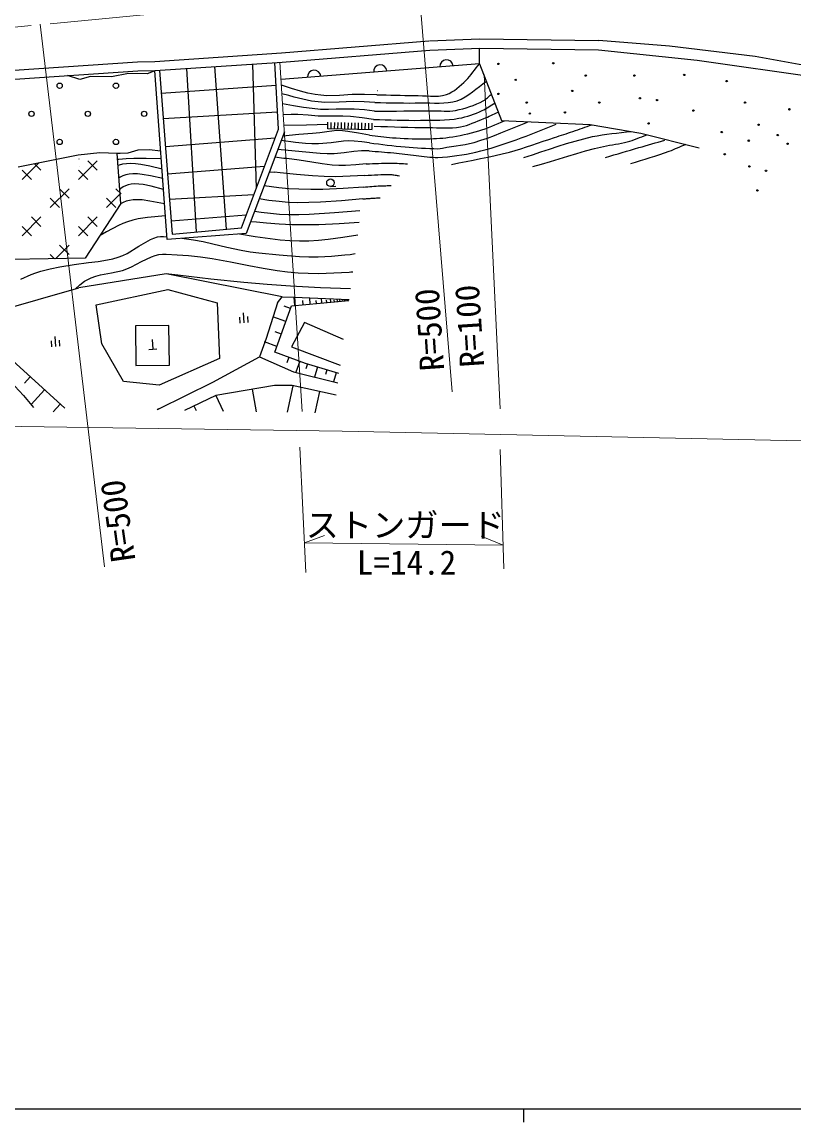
# Model space of a CAD drawing. Units: millimetres, scale not verified. Extents: x 40000 to 680000, y 20000 to 380000.
# Drawn here: x 330212 to 388372, y 204000 to 286938 of the extents above; entities that cross this region are included whole.
import ezdxf
from ezdxf.enums import TextEntityAlignment as Align

# ---------------------------------------------------------------- set-up
doc = ezdxf.new("R2010")
doc.units = ezdxf.units.MM
doc.header["$LTSCALE"] = 1000
doc.linetypes.add('CHAIN', pattern=[18.5, 12, -1.5, 3.5, -1.5])
for name, color, linetype, lineweight in [('M-BGD', 7, 'Continuous', 25), ('M-BMK', 2, 'CHAIN', 13), ('M-OTRS', 6, 'Continuous', 25), ('M-STR-HTXT', 7, 'Continuous', 13), ('M-STR-STRC', 7, 'Continuous', 25), ('M-TTL-BAND', 7, 'Continuous', 25), ('M-WORK', 1, 'Continuous', 13)]:
    doc.layers.add(name, color=color, linetype=linetype, lineweight=lineweight)
doc.styles.add('ＭＳ ゴシック', font='')
doc.styles.get('ＭＳ ゴシック').set_extended_font_data('MS Gothic')

msp = doc.modelspace()

# ---------------------------------------------------------------- linework, layer by layer
at = {"layer": 'M-BGD'}
for p, q in [((349753, 284613), (360873, 285516)), ((360902, 285518), (364667, 285669)), ((364667, 285669), (373677, 285533)), ((378997, 285121), (373677, 285533)), ((340211, 283968), (349762, 284613)), ((349809, 283915), (360930, 284819)), ((360930, 284819), (364695, 284969)), ((364684, 283794), (364687, 284969)), ((364695, 284969), (373654, 284834)), ((373654, 284834), (381067, 284069)), ((385438, 284334), (378997, 285121)), ((329629, 283318), (338914, 283945)), ((338914, 283945), (340211, 283968)), ((340241, 283269), (349809, 283915)), ((347582, 283765), (347864, 274410)), ((349543, 278864), (349253, 283877)), ((364684, 283794), (349724, 282610)), ((364684, 283794), (366329, 279508)), ((381067, 284069), (390983, 282633)), ((389863, 283523), (385438, 284334)), ((329677, 282620), (338944, 283245)), ((334577, 282606), (333648, 282894)), ((335360, 282828), (334577, 282606)), ((336959, 282812), (335360, 282828)), ((338243, 283046), (336959, 282812)), ((339634, 283030), (338243, 283046)), ((338944, 283245), (340241, 283269)), ((340212, 283267), (339634, 283030)), ((341156, 270547), (340212, 283267)), ((340563, 283290), (341527, 270941)), ((342602, 283428), (343328, 271109)), ((344711, 283571), (345597, 271321)), ((340697, 281576), (349352, 282175)), ((350523, 281929), (349751, 282184)), ((350310, 281385), (349793, 281530)), ((350720, 281273), (350310, 281385)), ((351205, 281722), (350523, 281929)), ((351375, 281110), (350720, 281273)), ((351748, 281582), (351205, 281722)), ((352290, 281473), (351748, 281582)), ((352736, 281411), (352290, 281473)), ((353180, 281381), (352736, 281411)), ((354136, 281408), (353180, 281381)), ((355097, 281465), (354136, 281408)), ((356022, 281472), (355097, 281465)), ((356941, 281449), (356022, 281472)), ((356982, 281749), (356957, 281749)), ((350661, 280612), (349842, 280761)), ((351412, 280489), (350661, 280612)), ((352032, 280978), (351375, 281110)), ((352061, 280406), (351412, 280489)), ((352524, 280906), (352032, 280978)), ((352712, 280352), (352061, 280406)), ((353019, 280865), (352524, 280906)), ((353299, 280337), (352712, 280352)), ((354094, 280883), (353019, 280865)), ((353889, 280353), (353299, 280337)), ((354569, 280377), (353889, 280353)), ((355169, 280931), (354094, 280883)), ((355243, 280372), (354569, 280377)), ((355982, 280913), (355169, 280931)), ((356009, 280312), (355243, 280372)), ((356789, 280864), (355982, 280913)), ((340846, 279669), (349468, 280170)), ((350491, 279957), (349894, 279939)), ((350984, 279961), (350491, 279957)), ((351760, 279919), (350984, 279961)), ((352535, 279847), (351760, 279919)), ((353173, 279826), (352535, 279847)), ((353812, 279834), (353173, 279826)), ((354390, 279835), (353812, 279834)), ((354963, 279805), (354390, 279835)), ((355827, 279713), (354963, 279805)), ((356689, 279591), (355827, 279713)), ((356775, 280223), (356009, 280312)), ((366329, 279508), (373024, 279207)), ((346740, 271428), (349543, 278864)), ((351640, 279160), (349945, 279139)), ((353241, 279198), (351640, 279160)), ((353561, 278719), (353186, 278662)), ((353244, 278877), (353253, 279377)), ((356583, 278812), (353244, 278877)), ((353501, 278872), (353511, 279372)), ((353938, 278746), (353561, 278719)), ((353758, 278867), (353768, 279367)), ((354347, 278733), (353938, 278746)), ((354016, 278862), (354025, 279362)), ((354273, 278857), (354282, 279357)), ((354754, 278689), (354347, 278733)), ((354530, 278852), (354540, 279352)), ((355573, 278556), (354754, 278689)), ((354787, 278847), (354797, 279347)), ((355045, 278842), (355054, 279342)), ((355302, 278837), (355312, 279337)), ((355559, 278832), (355569, 279332)), ((355817, 278827), (355826, 279327)), ((356074, 278822), (356084, 279322)), ((356331, 278817), (356341, 279317)), ((356589, 278854), (356598, 279312)), ((373024, 279207), (376824, 278558)), ((341011, 277549), (349291, 278196)), ((349983, 278656), (347110, 270987)), ((350822, 277851), (349740, 278007)), ((351078, 278456), (349859, 278325)), ((351563, 277771), (350822, 277851)), ((352089, 278538), (351078, 278456)), ((352641, 278585), (352089, 278538)), ((353186, 278662), (352641, 278585)), ((354426, 277941), (353492, 277833)), ((354838, 277967), (354426, 277941)), ((355244, 277962), (354838, 277967)), ((355814, 277907), (355244, 277962)), ((356380, 278394), (355573, 278556)), ((356384, 277821), (355814, 277907)), ((376824, 278558), (381226, 277446)), ((336066, 277080), (334433, 276896)), ((337381, 277015), (336066, 277080)), ((337603, 277013), (337381, 277015)), ((337659, 273252), (337381, 277015)), ((338179, 277058), (337603, 277013)), ((338948, 277273), (338179, 277058)), ((339800, 277309), (338948, 277273)), ((340663, 277193), (339800, 277309)), ((351308, 277143), (349486, 277329)), ((352684, 277020), (351308, 277143)), ((352056, 277748), (351563, 277771)), ((352549, 277754), (352056, 277748)), ((353492, 277833), (352549, 277754)), ((353210, 276989), (352684, 277020)), ((354472, 277067), (353729, 276988)), ((355212, 277177), (354472, 277067)), ((355789, 277213), (355212, 277177)), ((356368, 277219), (355789, 277213)), ((334433, 276896), (329915, 275995)), ((330219, 275065), (331457, 276303)), ((331162, 276244), (331634, 275772)), ((334462, 275065), (335876, 276479)), ((334497, 276609), (334483, 276606)), ((335169, 276479), (335876, 275772)), ((337497, 276572), (337414, 276559)), ((338065, 276630), (337497, 276572)), ((337788, 276206), (337535, 276139)), ((338082, 276250), (337788, 276206)), ((338635, 276658), (338065, 276630)), ((338385, 276264), (338082, 276250)), ((338771, 276247), (338385, 276264)), ((339560, 276656), (338635, 276658)), ((339161, 276199), (338771, 276247)), ((339830, 276070), (339161, 276199)), ((340705, 276617), (339560, 276656)), ((349941, 276658), (349263, 276734)), ((350154, 276634), (349941, 276658)), ((351100, 276515), (350154, 276634)), ((352046, 276366), (351100, 276515)), ((352819, 276244), (352046, 276366)), ((353587, 276153), (352819, 276244)), ((353729, 276988), (353210, 276989)), ((356152, 276249), (355373, 276171)), ((330219, 275772), (330926, 275065)), ((334462, 275772), (335169, 275065)), ((337535, 276139), (337448, 276106)), ((338036, 275410), (337819, 275337)), ((338296, 275463), (338036, 275410)), ((338568, 275486), (338296, 275463)), ((338915, 275481), (338568, 275486)), ((339274, 275445), (338915, 275481)), ((339897, 275335), (339274, 275445)), ((340763, 275846), (339830, 276070)), ((341172, 275487), (348492, 276076)), ((348857, 275651), (349239, 275607)), ((349661, 275559), (349239, 275607)), ((350882, 275429), (349661, 275559)), ((352101, 275328), (350882, 275429)), ((354089, 276123), (353587, 276153)), ((354591, 276124), (354089, 276123)), ((355373, 276171), (354591, 276124)), ((356048, 275366), (354940, 275305)), ((337608, 275235), (337517, 275173)), ((337819, 275337), (337608, 275235)), ((338011, 274597), (337825, 274499)), ((338205, 274665), (338011, 274597)), ((338442, 274714), (338205, 274665)), ((338688, 274732), (338442, 274714)), ((339011, 274722), (338688, 274732)), ((339343, 274680), (339011, 274722)), ((339932, 274559), (339343, 274680)), ((340816, 275126), (339897, 275335)), ((340876, 274315), (339932, 274559)), ((348998, 274509), (348458, 274583)), ((352964, 275286), (352101, 275328)), ((353827, 275274), (352964, 275286)), ((353473, 274532), (353845, 274559)), ((354940, 275305), (353827, 275274)), ((332341, 272944), (333755, 274358)), ((333048, 274358), (333755, 273651)), ((336583, 272944), (337666, 274027)), ((337290, 274358), (337671, 273977)), ((337664, 274380), (337582, 274298)), ((337825, 274499), (337664, 274380)), ((340905, 273937), (340867, 273901)), ((341322, 273567), (347685, 273935)), ((349568, 274438), (348998, 274509)), ((350313, 274365), (349568, 274438)), ((351062, 274322), (350313, 274365)), ((351966, 274305), (351062, 274322)), ((352872, 274318), (351966, 274305)), ((354410, 274386), (352872, 274318)), ((355944, 274483), (354410, 274386)), ((332341, 273651), (333048, 272944)), ((337659, 273252), (334959, 269126)), ((336583, 273651), (337290, 272944)), ((337839, 273331), (337637, 273218)), ((338056, 273418), (337839, 273331)), ((338310, 273484), (338056, 273418)), ((338575, 273522), (338310, 273484)), ((338909, 273535), (338575, 273522)), ((339253, 273518), (338909, 273535)), ((339847, 273441), (339253, 273518)), ((340956, 273240), (339847, 273441)), ((348800, 273490), (348087, 273595)), ((349593, 273393), (348800, 273490)), ((350275, 273338), (349593, 273393)), ((350960, 273314), (350275, 273338)), ((351830, 273319), (350960, 273314)), ((352702, 273353), (351830, 273319)), ((354292, 273464), (352702, 273353)), ((355877, 273603), (354292, 273464)), ((330219, 270822), (331634, 272237)), ((330926, 272237), (331634, 271530)), ((334462, 270822), (335876, 272237)), ((335169, 272237), (335876, 271530)), ((338974, 272088), (338560, 272000)), ((339668, 272188), (338974, 272088)), ((341024, 272324), (339668, 272188)), ((341448, 271951), (347103, 272391)), ((348235, 272580), (347734, 272652)), ((348939, 272491), (348235, 272580)), ((349615, 272427), (348939, 272491)), ((350292, 272392), (349615, 272427)), ((351075, 272391), (350292, 272392)), ((351854, 272420), (351075, 272391)), ((353764, 272550), (351854, 272420)), ((355669, 272710), (353764, 272550)), ((330219, 271530), (330926, 270822)), ((334462, 271530), (335169, 270822)), ((337477, 271596), (336583, 271104)), ((337808, 271753), (337477, 271596)), ((338150, 271883), (337808, 271753)), ((338560, 272000), (338150, 271883)), ((341527, 270941), (346740, 271428)), ((347868, 271833), (347444, 271877)), ((348629, 271761), (347868, 271833)), ((349581, 271689), (348629, 271761)), ((350530, 271647), (349581, 271689)), ((351560, 271635), (350530, 271647)), ((352585, 271653), (351560, 271635)), ((354102, 271725), (352585, 271653)), ((355612, 271826), (354102, 271725)), ((336583, 271104), (336087, 270850)), ((339003, 270035), (339882, 270546)), ((339882, 270546), (340142, 270651)), ((340142, 270651), (340412, 270728)), ((340412, 270728), (340644, 270764)), ((340644, 270764), (340883, 270770)), ((340883, 270770), (341142, 270745)), ((347110, 270987), (341156, 270547)), ((342259, 270629), (343119, 270522)), ((343119, 270522), (343856, 270386)), ((343856, 270386), (344590, 270221)), ((347779, 270746), (346605, 270950)), ((348900, 270578), (347779, 270746)), ((349649, 270493), (348900, 270578)), ((350397, 270438), (349649, 270493)), ((351117, 270417), (350397, 270438)), ((351832, 270425), (351117, 270417)), ((352557, 270464), (351832, 270425)), ((353273, 270533), (352557, 270464)), ((354392, 270686), (353273, 270533)), ((355507, 270870), (354392, 270686)), ((332732, 269093), (333755, 270115)), ((333048, 270115), (333755, 269408)), ((338126, 269490), (339003, 270035)), ((344590, 270221), (345654, 269959)), ((345654, 269959), (346734, 269725)), ((346734, 269725), (347394, 269616)), ((347394, 269616), (348056, 269538)), ((334959, 269126), (329397, 269043)), ((332341, 269408), (332657, 269091)), ((334135, 268654), (335225, 268809)), ((335225, 268809), (335946, 268886)), ((335946, 268886), (336660, 268993)), ((336660, 268993), (337064, 269082)), ((337064, 269082), (337467, 269201)), ((337467, 269201), (337800, 269330)), ((337800, 269330), (338126, 269490)), ((338452, 268472), (339204, 268869)), ((339204, 268869), (339958, 269234)), ((339958, 269234), (340236, 269329)), ((340236, 269329), (340521, 269395)), ((340521, 269395), (340799, 269425)), ((340799, 269425), (341072, 269424)), ((341072, 269424), (341908, 269392)), ((341908, 269392), (342756, 269329)), ((342756, 269329), (343653, 269231)), ((343653, 269231), (344547, 269104)), ((344547, 269104), (345925, 268858)), ((345925, 268858), (347306, 268581)), ((348056, 269538), (349576, 269378)), ((349576, 269378), (351105, 269248)), ((351105, 269248), (351814, 269224)), ((351814, 269224), (352526, 269230)), ((352526, 269230), (353531, 269286)), ((353531, 269286), (354533, 269372)), ((354533, 269372), (354926, 269420)), ((354926, 269420), (355318, 269479)), ((330116, 267548), (330902, 267903)), ((330902, 267903), (331249, 268035)), ((331249, 268035), (331620, 268144)), ((331620, 268144), (332330, 268321)), ((332330, 268321), (333053, 268469)), ((333053, 268469), (334135, 268654)), ((341060, 267943), (334499, 266906)), ((336137, 267863), (336957, 268020)), ((336957, 268020), (337777, 268207)), ((337777, 268207), (338119, 268325)), ((338119, 268325), (338452, 268472)), ((349809, 266225), (341060, 267943)), ((341507, 267890), (341060, 267943)), ((341949, 267837), (341507, 267890)), ((347306, 268581), (348369, 268375)), ((348369, 268375), (349436, 268199)), ((349436, 268199), (350222, 268099)), ((350222, 268099), (351018, 268029)), ((351018, 268029), (351777, 267992)), ((351777, 267992), (352537, 267985)), ((352537, 267985), (353697, 268018)), ((353697, 268018), (354855, 268082)), ((354855, 268082), (354991, 268095)), ((354991, 268095), (355133, 268109)), ((334231, 266828), (334572, 267123)), ((334572, 267123), (334926, 267389)), ((334926, 267389), (335170, 267534)), ((335170, 267534), (335430, 267653)), ((335430, 267653), (335777, 267772)), ((335777, 267772), (336137, 267863)), ((344431, 267549), (341949, 267837)), ((346911, 267290), (344431, 267549)), ((348673, 267134), (346911, 267290)), ((350432, 267008), (348673, 267134)), ((326091, 264489), (334499, 266906)), ((335799, 265619), (341188, 266778)), ((341188, 266778), (344918, 265756)), ((352693, 266894), (350432, 267008)), ((354957, 266809), (352693, 266894)), ((336228, 262676), (335799, 265619)), ((344918, 265756), (345089, 261570)), ((349463, 265751), (348616, 263076)), ((349263, 262052), (350520, 265542)), ((349463, 265751), (349809, 266225)), ((349809, 266225), (350713, 266186)), ((350449, 265344), (349960, 265520)), ((350520, 265542), (354838, 265936)), ((350713, 266186), (354850, 266025)), ((350770, 265565), (350713, 266186)), ((351392, 265622), (351363, 265932)), ((351932, 265671), (351889, 266141)), ((352402, 265714), (352380, 265949)), ((352810, 265751), (352778, 266106)), ((353165, 265783), (353149, 265961)), ((353473, 265811), (353449, 266080)), ((353742, 265836), (353729, 265970)), ((353975, 265857), (353956, 266060)), ((354177, 265876), (354168, 265977)), ((354354, 265892), (354340, 266045)), ((346593, 264688), (346626, 264239)), ((346871, 265007), (346926, 264259)), ((347192, 264732), (347225, 264283)), ((350097, 264366), (349119, 264718)), ((333435, 257823), (326095, 264490)), ((341264, 264062), (338760, 264017)), ((338760, 264017), (338789, 261046)), ((341316, 261062), (341264, 264062)), ((351485, 264275), (350525, 262438)), ((354439, 262992), (351485, 264275)), ((326140, 263279), (330315, 258781)), ((332677, 263226), (332732, 262478)), ((332998, 262951), (333031, 262502)), ((340012, 263011), (340067, 262263)), ((348616, 263076), (348108, 261685)), ((349753, 263411), (349287, 263579)), ((332400, 262907), (332433, 262458)), ((337853, 259825), (336228, 262676)), ((339766, 262241), (340368, 262285)), ((349417, 262479), (348485, 262814)), ((350525, 262438), (354177, 261058)), ((345089, 261570), (340541, 259557)), ((344579, 259779), (348108, 261685)), ((348108, 261685), (350675, 260565)), ((351564, 261201), (349263, 262052)), ((350312, 261664), (350158, 261248)), ((351144, 261356), (350836, 260524)), ((338789, 261046), (341316, 261062)), ((350675, 260565), (353996, 259726)), ((354092, 260433), (351564, 261201)), ((351710, 261157), (351595, 260778)), ((352467, 260927), (352237, 260170)), ((353189, 260707), (353085, 260363)), ((353879, 260498), (353670, 259808)), ((330829, 260189), (330387, 259702)), ((340541, 259557), (337853, 259825)), ((340529, 257764), (344579, 259779)), ((330315, 258781), (331089, 257868)), ((331906, 259211), (330894, 258097)), ((344821, 258781), (342459, 257654)), ((349223, 259537), (344821, 258781)), ((344821, 258781), (345361, 257599)), ((347558, 259251), (347850, 257552)), ((350553, 259528), (349223, 259537)), ((350618, 259514), (350182, 257508)), ((353872, 258806), (350553, 259528)), ((352625, 259077), (352275, 257469)), ((333097, 258129), (332557, 257534))]:
    msp.add_line(p, q, dxfattribs=at)
for points in [[(356941, 281449), (357293, 281443), (357646, 281435), (357998, 281427), (358351, 281420), (358703, 281413), (359056, 281408), (359408, 281405), (359760, 281405), (360066, 281399), (360374, 281381), (360683, 281360), (360991, 281343), (361297, 281337), (361600, 281352), (361898, 281394), (362189, 281472), (362398, 281556), (362597, 281662), (362788, 281785), (362971, 281922), (363148, 282069), (363319, 282223), (363488, 282380), (363653, 282536), (363796, 282680), (363932, 282831), (364062, 282987), (364187, 283148), (364311, 283310), (364433, 283473), (364557, 283635), (364684, 283794)], [(356789, 280864), (357223, 280859), (357657, 280852), (358091, 280844), (358524, 280837), (358958, 280832), (359392, 280829), (359826, 280831), (360259, 280840), (360603, 280842), (360948, 280836), (361295, 280827), (361641, 280824), (361985, 280834), (362325, 280862), (362660, 280917), (362988, 281006), (363295, 281129), (363587, 281284), (363868, 281464), (364140, 281660), (364407, 281866), (364674, 282075), (364942, 282278), (365217, 282470)], [(356775, 280223), (357323, 280225), (357871, 280226), (358418, 280227), (358966, 280228), (359514, 280229), (360062, 280232), (360610, 280235), (361158, 280241), (361372, 280240), (361587, 280235), (361803, 280228), (362018, 280222), (362233, 280221), (362447, 280227), (362660, 280244), (362871, 280274), (363144, 280329), (363415, 280394), (363683, 280470), (363949, 280556), (364210, 280653), (364468, 280761), (364720, 280878), (364967, 281006), (365048, 281054), (365126, 281108), (365202, 281166), (365275, 281226), (365347, 281288), (365419, 281351), (365492, 281412), (365566, 281472)], [(356689, 279591), (357133, 279581), (357578, 279569), (358022, 279555), (358466, 279543), (358910, 279532), (359354, 279524), (359799, 279522), (360243, 279526), (360604, 279529), (360965, 279531), (361327, 279533), (361688, 279540), (362048, 279554), (362408, 279579), (362765, 279619), (363121, 279675), (363348, 279722), (363574, 279778), (363798, 279841), (364020, 279912), (364239, 279990), (364457, 280074), (364672, 280163), (364884, 280258), (365010, 280320), (365133, 280387), (365254, 280460), (365374, 280535), (365492, 280612), (365610, 280689), (365729, 280765), (365849, 280840)], [(356733, 279076), (357244, 279063), (357756, 279047), (358267, 279031), (358779, 279015), (359290, 279001), (359802, 278989), (360313, 278980), (360825, 278977), (361127, 278972), (361430, 278963), (361733, 278953), (362036, 278946), (362338, 278946), (362640, 278957), (362939, 278982), (363237, 279027), (363465, 279077), (363690, 279140), (363912, 279215), (364132, 279298), (364350, 279386), (364567, 279478), (364783, 279569), (365000, 279659), (365137, 279715), (365273, 279773), (365408, 279834), (365543, 279895), (365678, 279957), (365812, 280019), (365947, 280080), (366082, 280141)], [(356380, 278394), (356596, 278370), (356813, 278345), (357029, 278320), (357246, 278295), (357463, 278271), (357679, 278248), (357896, 278228), (358114, 278211), (358411, 278192), (358708, 278174), (359005, 278158), (359302, 278145), (359600, 278135), (359897, 278129), (360195, 278127), (360492, 278128), (360730, 278132), (360968, 278138), (361205, 278146), (361443, 278157), (361680, 278172), (361917, 278191), (362153, 278215), (362389, 278245), (362671, 278286), (362952, 278333), (363233, 278386), (363513, 278443), (363791, 278506), (364068, 278575), (364344, 278648), (364618, 278727), (364866, 278806), (365112, 278893), (365355, 278986), (365597, 279082), (365839, 279182), (366080, 279281), (366321, 279380), (366564, 279476)], [(359910, 276864), (360114, 276845), (360317, 276822), (360521, 276798), (360725, 276775), (360928, 276754), (361132, 276739), (361336, 276730), (361540, 276731), (361901, 276747), (362261, 276776), (362621, 276814), (362979, 276863), (363337, 276919), (363693, 276984), (364048, 277054), (364402, 277130), (364787, 277222), (365169, 277324), (365549, 277435), (365928, 277552), (366304, 277676), (366680, 277803), (367055, 277932), (367429, 278062), (367811, 278197), (368191, 278338), (368570, 278483), (368948, 278631), (369325, 278780), (369702, 278930), (370079, 279079), (370457, 279226)], [(361540, 277380), (361882, 277437), (362225, 277488), (362568, 277538), (362912, 277589), (363254, 277644), (363595, 277706), (363933, 277777), (364268, 277862), (364784, 278017), (365293, 278191), (365797, 278380), (366297, 278579), (366796, 278785), (367294, 278992), (367793, 279196), (368294, 279392)], [(368028, 276731), (368671, 276932), (369312, 277141), (369952, 277354), (370593, 277565), (371235, 277769), (371880, 277962), (372530, 278139), (373185, 278295), (373547, 278367), (373911, 278427), (374277, 278478), (374643, 278523), (375011, 278564), (375379, 278605), (375746, 278647), (376112, 278694)], [(370324, 278228), (370498, 278286), (370673, 278344), (370848, 278402), (371023, 278460), (371197, 278518), (371372, 278576), (371546, 278635), (371721, 278694), (371900, 278755), (372079, 278817), (372258, 278880), (372437, 278942), (372615, 279005), (372794, 279068), (372973, 279130), (373151, 279193)], [(362572, 276199), (363117, 276312), (363664, 276421), (364211, 276528), (364758, 276637), (365303, 276748), (365848, 276866), (366390, 276993), (366930, 277130), (367359, 277251), (367786, 277380), (368210, 277516), (368633, 277657), (369056, 277801), (369478, 277945), (369900, 278088), (370324, 278228)], [(368693, 276032), (369358, 276227), (370021, 276427), (370684, 276629), (371346, 276830), (372010, 277027), (372676, 277217), (373345, 277396), (374016, 277563), (374240, 277611), (374465, 277651), (374690, 277687), (374917, 277721), (375143, 277757), (375368, 277796), (375591, 277841), (375813, 277895), (376000, 277950), (376184, 278011), (376368, 278077), (376550, 278146), (376731, 278217), (376913, 278289), (377094, 278359), (377277, 278428)], [(374183, 276731), (374495, 276823), (374807, 276914), (375118, 277006), (375430, 277098), (375742, 277189), (376054, 277281), (376366, 277372), (376678, 277463), (376923, 277534), (377169, 277605), (377414, 277676), (377659, 277746), (377905, 277817), (378150, 277887), (378396, 277958), (378641, 278028)], [(356368, 277219), (356598, 277200), (356829, 277182), (357060, 277164), (357291, 277145), (357522, 277127), (357752, 277107), (357983, 277086), (358213, 277064), (358426, 277041), (358638, 277018), (358850, 276993), (359062, 276967), (359274, 276941), (359486, 276915), (359698, 276889), (359910, 276864)], [(356384, 277821), (356720, 277781), (357057, 277740), (357393, 277698), (357730, 277657), (358067, 277617), (358404, 277578), (358741, 277544), (359078, 277513), (359386, 277489), (359693, 277469), (360001, 277452), (360309, 277437), (360617, 277423), (360925, 277410), (361233, 277395), (361540, 277380)], [(376079, 276265), (376442, 276380), (376805, 276492), (377168, 276603), (377532, 276715), (377895, 276829), (378256, 276946), (378616, 277068), (378974, 277197), (379134, 277258), (379293, 277322), (379451, 277388), (379608, 277456), (379766, 277525), (379923, 277593), (380080, 277662), (380238, 277729)], [(356152, 276249), (356383, 276256), (356613, 276264), (356844, 276273), (357074, 276281), (357305, 276289), (357536, 276295), (357766, 276298), (357997, 276298), (358155, 276296), (358313, 276292), (358471, 276286), (358629, 276279), (358787, 276271), (358945, 276263), (359103, 276255), (359261, 276249)], [(356048, 275366), (356290, 275377), (356531, 275390), (356773, 275405), (357014, 275419), (357256, 275431), (357498, 275438), (357739, 275440), (357981, 275433), (358064, 275428), (358148, 275420), (358231, 275410), (358314, 275398), (358397, 275386), (358480, 275374), (358563, 275361), (358646, 275350)], [(355944, 274483), (356101, 274497), (356258, 274511), (356415, 274525), (356571, 274539), (356728, 274553), (356885, 274565), (357042, 274576), (357199, 274585), (357303, 274590), (357407, 274593), (357510, 274595), (357614, 274597), (357718, 274598), (357822, 274599), (357926, 274600), (358030, 274602)], [(355877, 273603), (355947, 273607), (356016, 273612), (356086, 273616), (356155, 273620), (356225, 273624), (356294, 273628), (356364, 273633), (356433, 273637), (356529, 273643), (356625, 273649), (356720, 273655), (356816, 273662), (356912, 273668), (357007, 273674), (357103, 273681), (357199, 273687)]]:
    msp.add_lwpolyline(points, dxfattribs=at)
for centre, radius in [((366108, 283782), 51.7), ((370232, 283828), 51.7), ((372688, 282901), 51.7), ((376348, 282901), 51.7), ((380102, 282948), 51.7), ((333048, 282136), 200), ((337290, 282136), 200), ((367406, 282577), 51.7), ((383299, 282484), 51.7), ((366108, 281511), 51.7), ((371668, 281743), 51.7), ((376765, 281187), 51.7), ((368240, 280863), 51.7), ((373707, 280863), 51.7), ((378063, 281048), 51.7), ((384689, 280863), 51.7), ((388025, 280353), 51.7), ((330926, 280015), 200), ((335169, 280015), 200), ((339412, 280015), 200), ((368471, 280029), 51.7), ((371112, 280121), 51.7), ((380797, 280260), 51.7), ((377414, 279287), 51.7), ((382928, 278639), 51.7), ((385708, 279195), 51.7), ((333048, 277893), 200), ((337290, 277893), 200), ((384967, 277990), 51.7), ((387145, 278407), 51.7), ((383160, 276970), 51.7), ((387886, 277758), 51.7), ((385013, 276044), 51.7), ((386264, 275719), 51.7), ((353452, 274818), 287), ((385616, 274237), 51.7)]:
    msp.add_circle(centre, radius, dxfattribs=at)
for centre in [(357204, 283202), (362188, 283597), (352220, 282807)]:
    msp.add_arc(centre, 500, 4.52699, 184.52699, dxfattribs=at)
at = {"layer": 'M-BMK'}
for p, q in [((332334, 286810), (343548, 287875)), ((313985, 284956), (332334, 286810))]:
    msp.add_line(p, q, dxfattribs=at)
at = {"layer": 'M-OTRS'}
msp.add_line((334513, 276017), (334513, 276019), dxfattribs=at)
at = {"layer": 'M-STR-HTXT'}
for p, q in [((360213, 288347), (362622, 259062)), ((331577, 286771), (336422, 245857)), ((349642, 283901), (351316, 257580)), ((366236, 257765), (365032, 282972)), ((266568, 257302), (354328, 256097)), ((354328, 256097), (407241, 254983)), ((351131, 254892), (351594, 245440)), ((366514, 245718), (366236, 254707)), ((351485, 247658), (353005, 248226)), ((366459, 247493), (364793, 248179)), ((351485, 247658), (366459, 247493))]:
    msp.add_line(p, q, dxfattribs=at)
at = {"layer": 'M-STR-STRC'}
for p, q in [((354507, 265906), (354500, 265982)), ((354640, 265918), (354629, 266034)), ((354755, 265928), (354750, 265986)), ((354849, 266016), (354848, 266025)), ((343155, 257986), (343321, 257637)), ((340529, 257764), (340400, 257692))]:
    msp.add_line(p, q, dxfattribs=at)
at = {"layer": 'M-TTL-BAND'}
for p, q in [((40000, 205000), (579000, 205000)), ((368000, 205000), (368000, 204000))]:
    msp.add_line(p, q, dxfattribs=at)
at = {"layer": 'M-WORK'}
msp.add_line((349501, 278752), (349484, 278751), dxfattribs=at)

# ---------------------------------------------------------------- texts
at = {"layer": 'M-STR-HTXT', "style": 'ＭＳ ゴシック'}
for s, rotation, p in [('R=500', 93.885, (360902, 263732)), ('R=100', 93.771, (363920, 264013)), ('R=500', 98.031, (337422, 249316))]:
    msp.add_text(s, height=1833, rotation=rotation, dxfattribs=at).set_placement(p, align=Align.MIDDLE_CENTER)
for s, p in [('ストンガード', (359087, 249011)), ('L=14.2', (359180, 246184))]:
    msp.add_text(s, height=1833, dxfattribs=at).set_placement(p, align=Align.MIDDLE_CENTER)

doc.saveas('drawing.dxf')
